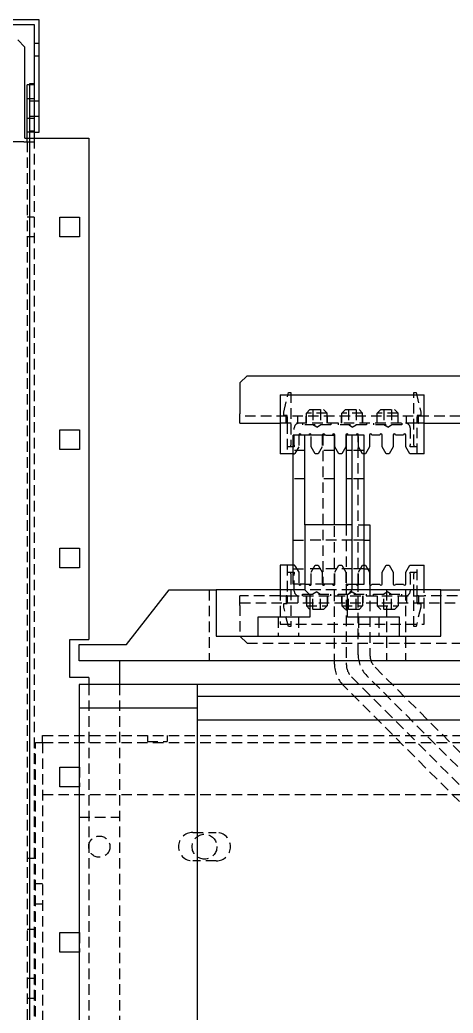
# Model space of a CAD drawing. Header units: millimetres. Extents: x -116965 to 323937, y 291661 to 566926.
# Drawn here: x -12175 to -12044.1, y 325363.9 to 325663.8 of the extents above; entities that cross this region are included whole.
import ezdxf

# ---------------------------------------------------------------- set-up
doc = ezdxf.new("R2010")
doc.units = ezdxf.units.MM
doc.linetypes.add('HIDDEN2', pattern=[4.7625, 3.175, -1.5875])
doc.layers.add('ALPHA', color=255, linetype='Continuous')
doc.layers.add('Pointille_Court', color=40, linetype='HIDDEN2', lineweight=25)

msp = doc.modelspace()

# ---------------------------------------------------------------- linework, layer by layer
at = {"layer": 'ALPHA'}
for p, q in [((-12169.236022, 325663.769113), (-12204.950307, 325663.769113)), ((-12203.521736, 325662.340542), (-12170.664593, 325662.340542)), ((-12170.664593, 325662.340542), (-12170.664593, 325629.840542)), ((-12169.236022, 325629.840542), (-12169.236022, 325663.769113)), ((-12175.664593, 325657.697685), (-12173.521736, 325655.554828)), ((-12173.521736, 325628.054828), (-12173.521736, 325655.554828)), ((-12172.80745, 325629.840542), (-12172.80745, 325644.126256)), ((-12172.093164, 325644.126256), (-12172.80745, 325644.126256)), ((-12172.093164, 325644.483399), (-12172.093164, 325630.197685)), ((-12170.664593, 325644.483399), (-12172.093164, 325644.483399)), ((-12172.80745, 325628.054828), (-12172.80745, 325629.840542)), ((-12172.093164, 325629.840542), (-12172.80745, 325629.840542)), ((-12172.093164, 325630.197685), (-12172.093164, 325628.054828)), ((-12170.664593, 325630.197685), (-12172.093164, 325630.197685)), ((-12170.664593, 325629.840542), (-12170.664593, 325628.054828)), ((-12170.664593, 325629.840542), (-12169.236022, 325629.840542)), ((-12173.521736, 325628.054828), (-12172.093164, 325628.054828)), ((-12172.093164, 325628.054828), (-12172.093164, 325300.911971)), ((-12172.093164, 325628.054828), (-12154.236022, 325628.054828)), ((-12154.236022, 325628.054828), (-12154.236022, 325476.626256)), ((-12162.914593, 325598.304828), (-12162.914593, 325604.233399)), ((-12162.914593, 325604.233399), (-12156.986022, 325604.233399)), ((-12156.986022, 325604.233399), (-12156.986022, 325598.304828)), ((-12156.986022, 325598.304828), (-12162.914593, 325598.304828)), ((-12108.521736, 325554.126256), (-12106.378879, 325556.269113)), ((-12106.378879, 325556.269113), (-11796.378879, 325556.269113)), ((-12108.521736, 325554.126256), (-12108.521736, 325544.840542)), ((-12096.378879, 325550.554828), (-12052.80745, 325550.554828)), ((-12096.378879, 325550.554828), (-12096.378879, 325532.697685)), ((-12052.80745, 325532.697685), (-12052.80745, 325550.554828)), ((-12108.521736, 325541.983399), (-12108.521736, 325544.840542)), ((-12108.521736, 325541.983399), (-12096.378879, 325541.983399)), ((-12052.80745, 325541.983399), (-12014.236022, 325541.983399)), ((-12162.914593, 325534.019113), (-12162.914593, 325539.947685)), ((-12162.914593, 325539.947685), (-12156.986022, 325539.947685)), ((-12156.986022, 325539.947685), (-12156.986022, 325534.019113)), ((-12092.450307, 325493.411971), (-12092.450307, 325538.411971)), ((-12088.878879, 325538.411971), (-12092.450307, 325538.411971)), ((-12088.878879, 325511.269113), (-12088.878879, 325538.411971)), ((-12087.309808, 325538.411971), (-12088.878879, 325538.411971)), ((-12082.565425, 325538.411971), (-12087.309808, 325538.411971)), ((-12082.565425, 325538.411971), (-12079.950307, 325538.411971)), ((-12079.950307, 325511.269113), (-12079.950307, 325538.411971)), ((-12079.843164, 325534.840542), (-12079.843164, 325538.411971)), ((-12076.486022, 325538.411971), (-12076.486022, 325534.840542)), ((-12076.378879, 325538.411971), (-12076.378879, 325511.269113)), ((-12076.378879, 325538.411971), (-12076.243234, 325538.411971)), ((-12074.674551, 325538.411971), (-12076.243234, 325538.411971)), ((-12074.593164, 325538.411971), (-12074.674551, 325538.411971)), ((-12071.021736, 325538.411971), (-12074.593164, 325538.411971)), ((-12074.593164, 325511.269113), (-12074.593164, 325538.411971)), ((-12071.021736, 325493.411971), (-12071.021736, 325538.411971)), ((-12069.343164, 325538.411971), (-12069.343164, 325534.840542)), ((-12066.271736, 325538.411971), (-12068.628879, 325538.411971)), ((-12065.55745, 325534.840542), (-12065.55745, 325538.411971)), ((-12062.200307, 325538.411971), (-12062.200307, 325534.840542)), ((-12059.128879, 325538.411971), (-12061.486022, 325538.411971)), ((-12058.414593, 325534.840542), (-12058.414593, 325538.411971)), ((-12156.986022, 325534.019113), (-12162.914593, 325534.019113)), ((-12092.450307, 325532.697685), (-12096.378879, 325532.697685)), ((-12078.605985, 325532.697685), (-12079.843164, 325534.840542)), ((-12077.723201, 325532.697685), (-12078.605985, 325532.697685)), ((-12076.486022, 325534.840542), (-12077.723201, 325532.697685)), ((-12070.580344, 325532.697685), (-12071.021736, 325532.697685)), ((-12069.343164, 325534.840542), (-12070.580344, 325532.697685)), ((-12064.320271, 325532.697685), (-12065.55745, 325534.840542)), ((-12063.437486, 325532.697685), (-12064.320271, 325532.697685)), ((-12062.200307, 325534.840542), (-12063.437486, 325532.697685)), ((-12057.177414, 325532.697685), (-12058.414593, 325534.840542)), ((-12052.80745, 325532.697685), (-12057.177414, 325532.697685)), ((-12088.878879, 325511.269113), (-12088.878879, 325491.626256)), ((-12074.593164, 325511.269113), (-12088.878879, 325511.269113)), ((-12074.593164, 325491.626256), (-12074.593164, 325511.269113)), ((-12071.021736, 325511.269113), (-12069.236022, 325511.269113)), ((-12069.236022, 325511.269113), (-12069.236022, 325493.15692)), ((-12162.914593, 325504.233399), (-12156.986022, 325504.233399)), ((-12162.914593, 325498.304828), (-12162.914593, 325504.233399)), ((-12156.986022, 325504.233399), (-12156.986022, 325498.304828)), ((-12096.378879, 325499.126256), (-12096.378879, 325491.626256)), ((-12092.450307, 325499.126256), (-12096.378879, 325499.126256)), ((-12071.021736, 325499.126256), (-12070.580344, 325499.126256)), ((-12070.580344, 325499.126256), (-12069.343164, 325496.983399)), ((-12065.55745, 325496.983399), (-12064.320271, 325499.126256)), ((-12064.320271, 325499.126256), (-12063.437486, 325499.126256)), ((-12063.437486, 325499.126256), (-12062.200307, 325496.983399)), ((-12058.414593, 325496.983399), (-12057.177414, 325499.126256)), ((-12057.177414, 325499.126256), (-12052.80745, 325499.126256)), ((-12052.80745, 325491.626256), (-12052.80745, 325499.126256)), ((-12156.986022, 325498.304828), (-12162.914593, 325498.304828)), ((-12069.343164, 325496.983399), (-12069.343164, 325493.411971)), ((-12065.55745, 325493.411971), (-12065.55745, 325496.983399)), ((-12062.200307, 325496.983399), (-12062.200307, 325493.411971)), ((-12058.414593, 325493.411971), (-12058.414593, 325496.983399)), ((-12088.878879, 325493.411971), (-12092.450307, 325493.411971)), ((-12074.593164, 325493.411971), (-12071.021736, 325493.411971)), ((-12072.80745, 325493.15692), (-12072.80745, 325493.411971)), ((-12068.628879, 325493.411971), (-12066.271736, 325493.411971)), ((-12061.486022, 325493.411971), (-12059.128879, 325493.411971)), ((-12142.80745, 325475.197685), (-12129.950307, 325491.626256)), ((-12129.950307, 325491.626256), (-12115.664593, 325491.626256)), ((-12115.664593, 325491.626256), (-12115.664593, 325477.697685)), ((-12088.878879, 325491.626256), (-12115.664593, 325491.626256)), ((-12088.878879, 325491.626256), (-12087.450307, 325490.197685)), ((-12087.450307, 325490.197685), (-12087.450307, 325483.411971)), ((-12076.021736, 325490.197685), (-12074.593164, 325491.626256)), ((-12076.021736, 325483.411971), (-12076.021736, 325490.197685)), ((-12047.80745, 325491.626256), (-12074.593164, 325491.626256)), ((-12047.80745, 325477.697685), (-12047.80745, 325491.626256)), ((-12047.80745, 325491.626256), (-12033.521736, 325491.626256)), ((-12103.164593, 325483.411971), (-12103.164593, 325477.697685)), ((-12087.450307, 325483.411971), (-12103.164593, 325483.411971)), ((-12060.30745, 325483.411971), (-12076.021736, 325483.411971)), ((-12060.30745, 325477.697685), (-12060.30745, 325483.411971)), ((-12159.950307, 325465.197685), (-12159.950307, 325476.626256)), ((-12159.950307, 325476.626256), (-12154.236022, 325476.626256)), ((-12157.093164, 325475.197685), (-12142.80745, 325475.197685)), ((-12157.093164, 325470.197685), (-12157.093164, 325475.197685)), ((-12115.664593, 325477.697685), (-12047.80745, 325477.697685)), ((-12144.950307, 325470.197685), (-12157.093164, 325470.197685)), ((-12144.950307, 325470.197685), (-12144.950307, 325463.054828)), ((-11772.093164, 325470.197685), (-12144.950307, 325470.197685)), ((-12154.236022, 325465.197685), (-12159.950307, 325465.197685)), ((-12154.236022, 325465.197685), (-12154.236022, 325463.054828)), ((-12157.093164, 325463.054828), (-12157.093164, 325455.911971)), ((-12121.378879, 325463.054828), (-12157.093164, 325463.054828)), ((-12121.378879, 325455.911971), (-12121.378879, 325463.054828)), ((-11795.664593, 325463.054828), (-12121.378879, 325463.054828)), ((-11795.664593, 325459.483399), (-12121.378879, 325459.483399)), ((-12157.093164, 325455.911971), (-12157.093164, 325327.340542)), ((-12121.378879, 325455.911971), (-12157.093164, 325455.911971)), ((-12121.378879, 325327.340542), (-12121.378879, 325455.911971)), ((-11795.664593, 325452.340542), (-12121.378879, 325452.340542)), ((-12162.914593, 325438.161971), (-12157.093164, 325438.161971)), ((-12162.914593, 325432.233399), (-12162.914593, 325438.161971)), ((-12157.093164, 325432.233399), (-12162.914593, 325432.233399)), ((-12162.914593, 325388.161971), (-12157.093164, 325388.161971)), ((-12162.914593, 325382.233399), (-12162.914593, 325388.161971)), ((-12157.093164, 325382.233399), (-12162.914593, 325382.233399))]:
    msp.add_line(p, q, dxfattribs=at)
for centre, start, end in [((-12090.414593, 325538.411971), 0, 180), ((-12087.343164, 325538.411971), 0, 180), ((-12083.271736, 325538.411971), 0, 180), ((-12080.200307, 325538.411971), 0, 180), ((-12076.128879, 325538.411971), 0, 180), ((-12073.05745, 325538.411971), 0, 180), ((-12068.986022, 325538.411971), 0, 180), ((-12065.914593, 325538.411971), 0, 180), ((-12061.843164, 325538.411971), 0, 180), ((-12058.771736, 325538.411971), 0, 180), ((-12090.414593, 325493.411971), 180, 0), ((-12073.05745, 325493.411971), 180, 0), ((-12068.986022, 325493.411971), 180, 0), ((-12065.914593, 325493.411971), 180, 0), ((-12061.843164, 325493.411971), 180, 0), ((-12058.771736, 325493.411971), 180, 0)]:
    msp.add_arc(centre, 0.357143, start, end, dxfattribs=at)
at = {"layer": 'Pointille_Court'}
for p, q in [((-12170.664593, 325656.769113), (-12169.236022, 325656.769113)), ((-12170.664593, 325652.911971), (-12169.236022, 325652.911971)), ((-12170.664593, 325644.126256), (-12172.093164, 325644.126256)), ((-12170.664593, 325639.947685), (-12172.80745, 325639.947685)), ((-12172.093164, 325639.304828), (-12170.664593, 325639.304828)), ((-12170.664593, 325639.304828), (-12169.236022, 325639.304828)), ((-12172.093164, 325634.661971), (-12170.664593, 325634.661971)), ((-12170.664593, 325634.661971), (-12169.236022, 325634.661971)), ((-12170.664593, 325634.019113), (-12172.80745, 325634.019113)), ((-12170.664593, 325629.840542), (-12172.093164, 325629.840542)), ((-12173.878879, 325626.983399), (-12184.950307, 325626.983399)), ((-12173.878879, 325626.983399), (-12170.664593, 325626.983399)), ((-12172.80745, 325626.983399), (-12172.80745, 325628.054828)), ((-12172.80745, 325626.983399), (-12172.80745, 325271.983399)), ((-12170.664593, 325628.054828), (-12170.664593, 325300.911971)), ((-12170.664593, 325604.233399), (-12172.80745, 325604.233399)), ((-12170.664593, 325598.304828), (-12172.80745, 325598.304828)), ((-12095.30745, 325545.340542), (-12093.878879, 325551.269113)), ((-12093.878879, 325551.269113), (-12093.164593, 325551.269113)), ((-12093.164593, 325551.269113), (-12093.164593, 325535.352986)), ((-12056.021736, 325551.269113), (-12055.30745, 325551.269113)), ((-12056.021736, 325535.357431), (-12056.021736, 325551.269113)), ((-12055.30745, 325551.269113), (-12053.878879, 325545.340542)), ((-11794.236022, 325544.126256), (-12108.521736, 325544.126256)), ((-12095.30745, 325544.269113), (-12095.30745, 325545.340542)), ((-12094.236022, 325544.269113), (-12095.30745, 325544.269113)), ((-12094.593164, 325541.983399), (-12094.593164, 325544.126256)), ((-12094.236022, 325543.902267), (-12094.236022, 325544.269113)), ((-12091.021736, 325541.983399), (-12091.021736, 325544.126256)), ((-12088.521736, 325541.983399), (-12088.521736, 325544.126256)), ((-12087.378879, 325546.090542), (-12088.450307, 325545.019113)), ((-12088.450307, 325541.983399), (-12088.450307, 325545.019113)), ((-12082.164593, 325545.019113), (-12088.450307, 325545.019113)), ((-12087.378879, 325546.090542), (-12083.236022, 325546.090542)), ((-12086.450307, 325546.090542), (-12086.450307, 325541.983399)), ((-12084.164593, 325546.090542), (-12084.164593, 325541.983399)), ((-12083.236022, 325546.090542), (-12082.164593, 325545.019113)), ((-12082.164593, 325541.983399), (-12082.164593, 325545.019113)), ((-12082.093164, 325541.983399), (-12082.093164, 325544.126256)), ((-12077.80745, 325541.983399), (-12077.80745, 325544.126256)), ((-12076.664593, 325546.090542), (-12077.736022, 325545.019113)), ((-12077.736022, 325541.983399), (-12077.736022, 325545.019113)), ((-12071.450307, 325545.019113), (-12077.736022, 325545.019113)), ((-12076.664593, 325546.090542), (-12072.521736, 325546.090542)), ((-12075.736022, 325546.090542), (-12075.736022, 325541.983399)), ((-12073.450307, 325546.090542), (-12073.450307, 325541.983399)), ((-12072.521736, 325546.090542), (-12071.450307, 325545.019113)), ((-12071.450307, 325541.983399), (-12071.450307, 325545.019113)), ((-12071.378879, 325541.983399), (-12071.378879, 325544.126256)), ((-12067.093164, 325541.983399), (-12067.093164, 325544.126256)), ((-12065.950307, 325546.090542), (-12067.021736, 325545.019113)), ((-12067.021736, 325541.983399), (-12067.021736, 325545.019113)), ((-12060.736022, 325545.019113), (-12067.021736, 325545.019113)), ((-12065.950307, 325546.090542), (-12061.80745, 325546.090542)), ((-12065.021736, 325546.090542), (-12065.021736, 325541.983399)), ((-12062.736022, 325546.090542), (-12062.736022, 325541.983399)), ((-12061.80745, 325546.090542), (-12060.736022, 325545.019113)), ((-12060.736022, 325541.983399), (-12060.736022, 325545.019113)), ((-12060.664593, 325541.983399), (-12060.664593, 325544.126256)), ((-12058.164593, 325541.983399), (-12058.164593, 325544.126256)), ((-12053.878879, 325544.269113), (-12054.950307, 325544.269113)), ((-12054.950307, 325544.269113), (-12054.950307, 325543.902267)), ((-12054.593164, 325541.983399), (-12054.593164, 325544.126256)), ((-12053.878879, 325545.340542), (-12053.878879, 325544.269113)), ((-12094.593164, 325541.983399), (-12096.378879, 325541.983399)), ((-12094.593164, 325541.983399), (-12094.567918, 325541.983399)), ((-12094.236022, 325541.983399), (-12094.567918, 325541.983399)), ((-12094.236022, 325543.902267), (-12094.236022, 325541.983399)), ((-12094.236022, 325541.983399), (-12094.236022, 325532.697685)), ((-12054.950307, 325541.983399), (-12094.236022, 325541.983399)), ((-12089.593164, 325541.983399), (-12089.593164, 325541.447685)), ((-12081.021736, 325541.447685), (-12089.593164, 325541.447685)), ((-12085.30745, 325540.760987), (-12086.450307, 325541.447685)), ((-12085.30745, 325540.760987), (-12084.164593, 325541.447685)), ((-12081.021736, 325541.983399), (-12081.021736, 325541.447685)), ((-12078.878879, 325541.983399), (-12078.878879, 325541.447685)), ((-12070.30745, 325541.447685), (-12078.878879, 325541.447685)), ((-12074.593164, 325540.760987), (-12075.736022, 325541.447685)), ((-12074.593164, 325540.760987), (-12073.450307, 325541.447685)), ((-12070.30745, 325541.983399), (-12070.30745, 325541.447685)), ((-12068.164593, 325541.983399), (-12068.164593, 325541.447685)), ((-12059.593164, 325541.447685), (-12068.164593, 325541.447685)), ((-12063.878879, 325540.760987), (-12065.021736, 325541.447685)), ((-12063.878879, 325540.760987), (-12062.736022, 325541.447685)), ((-12059.593164, 325541.983399), (-12059.593164, 325541.447685)), ((-12054.950307, 325541.983399), (-12054.950307, 325543.902267)), ((-12054.950307, 325532.697685), (-12054.950307, 325541.983399)), ((-12054.618411, 325541.983399), (-12054.950307, 325541.983399)), ((-12054.618411, 325541.983399), (-12054.593164, 325541.983399)), ((-12052.80745, 325541.983399), (-12054.593164, 325541.983399)), ((-12092.093164, 325535.35756), (-12092.093164, 325540.554828)), ((-12090.771736, 325538.411971), (-12090.771736, 325534.840542)), ((-12086.986022, 325534.840542), (-12086.986022, 325538.411971)), ((-12083.628879, 325538.411971), (-12083.628879, 325534.840542)), ((-12083.521736, 325538.411971), (-12083.521736, 325493.411971)), ((-12072.80745, 325493.411971), (-12072.80745, 325538.411971)), ((-12072.700307, 325534.840542), (-12072.700307, 325538.411971)), ((-12057.093164, 325540.554828), (-12057.093164, 325535.35756)), ((-12093.164593, 325534.840542), (-12093.164593, 325535.352986)), ((-12092.093164, 325535.35756), (-12092.093164, 325534.840542)), ((-12057.093164, 325534.840542), (-12057.093164, 325535.35756)), ((-12056.021736, 325535.357431), (-12056.021736, 325534.840542)), ((-12092.093164, 325534.840542), (-12094.236022, 325534.840542)), ((-12088.878879, 325533.769113), (-12092.450307, 325533.769113)), ((-12092.215112, 325532.697685), (-12092.450307, 325532.697685)), ((-12090.771736, 325534.840542), (-12091.905817, 325532.876256)), ((-12085.748842, 325532.697685), (-12086.986022, 325534.840542)), ((-12084.866058, 325532.697685), (-12085.748842, 325532.697685)), ((-12083.628879, 325534.840542), (-12084.866058, 325532.697685)), ((-12079.950307, 325533.769113), (-12083.521736, 325533.769113)), ((-12074.593164, 325533.769113), (-12076.378879, 325533.769113)), ((-12071.021736, 325533.769113), (-12074.593164, 325533.769113)), ((-12071.463128, 325532.697685), (-12072.700307, 325534.840542)), ((-12071.021736, 325532.697685), (-12071.463128, 325532.697685)), ((-12054.950307, 325534.840542), (-12057.093164, 325534.840542)), ((-12088.878879, 325525.197685), (-12092.450307, 325525.197685)), ((-12079.950307, 325525.197685), (-12083.521736, 325525.197685)), ((-12074.593164, 325525.197685), (-12076.378879, 325525.197685)), ((-12071.021736, 325525.197685), (-12074.593164, 325525.197685)), ((-12079.950307, 325493.411971), (-12079.950307, 325511.269113)), ((-12076.378879, 325511.269113), (-12076.378879, 325493.411971)), ((-12072.80745, 325511.269113), (-12071.021736, 325511.269113)), ((-12092.450307, 325506.626256), (-12088.878879, 325506.626256)), ((-12074.593164, 325506.626256), (-12088.878879, 325506.626256)), ((-12071.021736, 325506.626256), (-12074.593164, 325506.626256)), ((-12071.021736, 325506.626256), (-12069.236022, 325506.626256)), ((-12094.236022, 325499.126256), (-12094.236022, 325489.840542)), ((-12092.215112, 325499.126256), (-12092.450307, 325499.126256)), ((-12086.986022, 325496.983399), (-12085.748842, 325499.126256)), ((-12085.748842, 325499.126256), (-12084.866058, 325499.126256)), ((-12084.866058, 325499.126256), (-12083.628879, 325496.983399)), ((-12079.843164, 325496.983399), (-12078.605985, 325499.126256)), ((-12078.605985, 325499.126256), (-12077.723201, 325499.126256)), ((-12077.723201, 325499.126256), (-12076.486022, 325496.983399)), ((-12072.700307, 325496.983399), (-12071.463128, 325499.126256)), ((-12071.463128, 325499.126256), (-12071.021736, 325499.126256)), ((-12054.950307, 325489.840542), (-12054.950307, 325499.126256)), ((-12094.236022, 325496.983399), (-12092.093164, 325496.983399)), ((-12093.164593, 325496.470955), (-12093.164593, 325496.983399)), ((-12093.164593, 325496.470955), (-12093.164593, 325480.554828)), ((-12092.450307, 325498.054828), (-12088.878879, 325498.054828)), ((-12092.093164, 325496.983399), (-12092.093164, 325496.466381)), ((-12092.093164, 325491.269113), (-12092.093164, 325496.466381)), ((-12091.905817, 325498.947685), (-12090.771736, 325496.983399)), ((-12090.771736, 325496.983399), (-12090.771736, 325493.411971)), ((-12074.593164, 325498.054828), (-12088.878879, 325498.054828)), ((-12086.986022, 325493.411971), (-12086.986022, 325496.983399)), ((-12083.628879, 325496.983399), (-12083.628879, 325493.411971)), ((-12079.843164, 325493.411971), (-12079.843164, 325496.983399)), ((-12076.486022, 325496.983399), (-12076.486022, 325493.411971)), ((-12071.021736, 325498.054828), (-12074.593164, 325498.054828)), ((-12072.700307, 325493.411971), (-12072.700307, 325496.983399)), ((-12071.021736, 325498.054828), (-12069.236022, 325498.054828)), ((-12057.093164, 325496.983399), (-12054.950307, 325496.983399)), ((-12057.093164, 325496.466381), (-12057.093164, 325496.983399)), ((-12057.093164, 325496.466381), (-12057.093164, 325491.269113)), ((-12056.021736, 325496.983399), (-12056.021736, 325496.477749)), ((-12056.021736, 325480.554828), (-12056.021736, 325496.477749)), ((-12088.878879, 325493.411971), (-12087.309808, 325493.411971)), ((-12082.565425, 325493.411971), (-12087.309808, 325493.411971)), ((-12079.950307, 325493.411971), (-12082.565425, 325493.411971)), ((-12079.950307, 325469.2024), (-12079.950307, 325493.411971)), ((-12076.243234, 325493.411971), (-12076.378879, 325493.411971)), ((-12076.378879, 325493.411971), (-12076.378879, 325469.2024)), ((-12076.243234, 325493.411971), (-12074.674551, 325493.411971)), ((-12074.674551, 325493.411971), (-12074.593164, 325493.411971)), ((-12072.80745, 325472.059543), (-12072.80745, 325493.15692)), ((-12069.236022, 325493.15692), (-12069.236022, 325472.059543)), ((-12117.80745, 325491.626256), (-12117.80745, 325470.197685)), ((-12096.378879, 325491.626256), (-12096.378879, 325481.269113)), ((-12089.593164, 325489.840542), (-12089.593164, 325490.376256)), ((-12089.593164, 325490.376256), (-12081.021736, 325490.376256)), ((-12074.593164, 325491.626256), (-12088.878879, 325491.626256)), ((-12085.30745, 325491.062954), (-12086.450307, 325490.376256)), ((-12085.30745, 325491.062954), (-12084.164593, 325490.376256)), ((-12081.021736, 325489.840542), (-12081.021736, 325490.376256)), ((-12078.878879, 325489.840542), (-12078.878879, 325490.376256)), ((-12078.878879, 325490.376256), (-12070.30745, 325490.376256)), ((-12074.593164, 325491.062954), (-12075.736022, 325490.376256)), ((-12074.593164, 325491.062954), (-12073.450307, 325490.376256)), ((-12070.30745, 325489.840542), (-12070.30745, 325490.376256)), ((-12068.164593, 325489.840542), (-12068.164593, 325490.376256)), ((-12068.164593, 325490.376256), (-12059.593164, 325490.376256)), ((-12063.878879, 325491.062954), (-12065.021736, 325490.376256)), ((-12064.236022, 325491.626256), (-12064.236022, 325470.197685)), ((-12063.878879, 325491.062954), (-12062.736022, 325490.376256)), ((-12059.593164, 325489.840542), (-12059.593164, 325490.376256)), ((-12058.521736, 325491.626256), (-12058.521736, 325470.197685)), ((-12052.80745, 325481.269113), (-12052.80745, 325491.626256)), ((-12096.378879, 325489.840542), (-12108.521736, 325489.840542)), ((-12108.521736, 325486.983399), (-12108.521736, 325489.840542)), ((-12108.521736, 325487.697685), (-11794.236022, 325487.697685)), ((-12096.378879, 325489.840542), (-12094.593164, 325489.840542)), ((-12095.30745, 325487.554828), (-12094.236022, 325487.554828)), ((-12095.30745, 325486.483399), (-12095.30745, 325487.554828)), ((-12094.567918, 325489.840542), (-12094.593164, 325489.840542)), ((-12094.593164, 325489.840542), (-12094.593164, 325487.697685)), ((-12094.236022, 325489.840542), (-12094.567918, 325489.840542)), ((-12094.236022, 325489.840542), (-12094.236022, 325487.921674)), ((-12094.236022, 325489.840542), (-12054.950307, 325489.840542)), ((-12094.236022, 325487.554828), (-12094.236022, 325487.921674)), ((-12091.021736, 325489.840542), (-12091.021736, 325487.697685)), ((-12088.521736, 325489.840542), (-12088.521736, 325487.697685)), ((-12088.450307, 325489.840542), (-12088.450307, 325486.804828)), ((-12086.450307, 325485.733399), (-12086.450307, 325489.840542)), ((-12084.164593, 325485.733399), (-12084.164593, 325489.840542)), ((-12082.164593, 325489.840542), (-12082.164593, 325486.804828)), ((-12082.093164, 325489.840542), (-12082.093164, 325487.697685)), ((-12077.80745, 325489.840542), (-12077.80745, 325487.697685)), ((-12077.736022, 325489.840542), (-12077.736022, 325486.804828)), ((-12075.736022, 325485.733399), (-12075.736022, 325489.840542)), ((-12073.450307, 325485.733399), (-12073.450307, 325489.840542)), ((-12071.450307, 325489.840542), (-12071.450307, 325486.804828)), ((-12071.378879, 325489.840542), (-12071.378879, 325487.697685)), ((-12067.093164, 325489.840542), (-12067.093164, 325487.697685)), ((-12067.021736, 325489.840542), (-12067.021736, 325486.804828)), ((-12065.021736, 325485.733399), (-12065.021736, 325489.840542)), ((-12062.736022, 325485.733399), (-12062.736022, 325489.840542)), ((-12060.736022, 325489.840542), (-12060.736022, 325486.804828)), ((-12060.664593, 325489.840542), (-12060.664593, 325487.697685)), ((-12058.164593, 325489.840542), (-12058.164593, 325487.697685)), ((-12054.618411, 325489.840542), (-12054.950307, 325489.840542)), ((-12054.950307, 325487.921674), (-12054.950307, 325489.840542)), ((-12054.950307, 325487.921674), (-12054.950307, 325487.554828)), ((-12054.950307, 325487.554828), (-12053.878879, 325487.554828)), ((-12054.593164, 325489.840542), (-12054.618411, 325489.840542)), ((-12054.593164, 325489.840542), (-12052.80745, 325489.840542)), ((-12054.593164, 325489.840542), (-12054.593164, 325487.697685)), ((-12053.878879, 325487.554828), (-12053.878879, 325486.483399)), ((-12014.236022, 325489.840542), (-12052.80745, 325489.840542)), ((-12108.521736, 325486.983399), (-12108.521736, 325477.697685)), ((-12093.878879, 325480.554828), (-12095.30745, 325486.483399)), ((-12087.378879, 325485.733399), (-12088.450307, 325486.804828)), ((-12088.450307, 325486.804828), (-12082.164593, 325486.804828)), ((-12083.236022, 325485.733399), (-12087.378879, 325485.733399)), ((-12083.236022, 325485.733399), (-12082.164593, 325486.804828)), ((-12076.664593, 325485.733399), (-12077.736022, 325486.804828)), ((-12077.736022, 325486.804828), (-12071.450307, 325486.804828)), ((-12072.521736, 325485.733399), (-12076.664593, 325485.733399)), ((-12072.521736, 325485.733399), (-12071.450307, 325486.804828)), ((-12065.950307, 325485.733399), (-12067.021736, 325486.804828)), ((-12067.021736, 325486.804828), (-12060.736022, 325486.804828)), ((-12061.80745, 325485.733399), (-12065.950307, 325485.733399)), ((-12061.80745, 325485.733399), (-12060.736022, 325486.804828)), ((-12053.878879, 325486.483399), (-12055.30745, 325480.554828)), ((-12096.950307, 325483.411971), (-12096.950307, 325477.697685)), ((-12096.378879, 325481.269113), (-12052.80745, 325481.269113)), ((-12090.80745, 325483.411971), (-12090.80745, 325477.697685)), ((-12072.664593, 325483.411971), (-12072.664593, 325477.697685)), ((-12066.521736, 325483.411971), (-12066.521736, 325477.697685)), ((-12093.164593, 325480.554828), (-12093.878879, 325480.554828)), ((-12055.30745, 325480.554828), (-12056.021736, 325480.554828)), ((-12106.378879, 325475.554828), (-12108.521736, 325477.697685)), ((-12106.378879, 325475.554828), (-11796.378879, 325475.554828)), ((-12067.666951, 325468.271471), (-11959.376521, 325359.981041)), ((-12074.809808, 325465.414328), (-11962.233664, 325352.838184)), ((-11961.901902, 325357.45566), (-12070.192332, 325465.74609)), ((-12154.236022, 325463.054828), (-12154.236022, 325320.197685)), ((-12144.950307, 325463.054828), (-12144.950307, 325320.197685)), ((-11964.759045, 325350.312803), (-12077.335189, 325462.888947)), ((-12170.30745, 325300.911971), (-12170.30745, 325445.554828)), ((-12170.30745, 325445.554828), (-12168.164593, 325445.554828)), ((-12168.164593, 325447.697685), (-11759.950307, 325447.697685)), ((-12168.164593, 325445.554828), (-12168.164593, 325447.697685)), ((-12168.164593, 325445.554828), (-11741.736022, 325445.554828)), ((-12168.164593, 325445.554828), (-12168.164593, 325349.483399)), ((-12136.486022, 325447.697685), (-12136.486022, 325445.911971)), ((-12136.486022, 325445.911971), (-12130.55745, 325445.911971)), ((-12130.55745, 325447.697685), (-12130.55745, 325445.911971)), ((-12157.093164, 325438.161971), (-12156.986022, 325438.161971)), ((-12156.986022, 325438.161971), (-12156.986022, 325432.233399)), ((-12156.986022, 325432.233399), (-12157.093164, 325432.233399)), ((-12168.164593, 325429.840542), (-11741.736022, 325429.840542)), ((-12157.093164, 325423.054828), (-12144.950307, 325423.054828)), ((-12122.80745, 325418.411971), (-12115.664593, 325418.411971)), ((-12170.664593, 325410.554828), (-12172.80745, 325410.554828)), ((-12115.664593, 325409.840542), (-12122.80745, 325409.840542)), ((-12168.164593, 325402.876256), (-12170.30745, 325402.876256)), ((-12168.164593, 325396.804828), (-12170.30745, 325396.804828)), ((-12170.664593, 325389.126256), (-12172.80745, 325389.126256)), ((-12157.093164, 325388.161971), (-12156.986022, 325388.161971)), ((-12156.986022, 325388.161971), (-12156.986022, 325382.233399)), ((-12156.986022, 325382.233399), (-12157.093164, 325382.233399)), ((-12170.664593, 325374.304828), (-12172.80745, 325374.304828)), ((-12170.664593, 325368.233399), (-12172.80745, 325368.233399))]:
    msp.add_line(p, q, dxfattribs=at)
for centre, radius in [((-12151.021736, 325414.126256), 3.214286), ((-12119.236022, 325414.126256), 3.75)]:
    msp.add_circle(centre, radius, dxfattribs=at)
for centre, radius, start, end in [((-12090.664593, 325540.554828), 1.428571, 90, 178), ((-12058.521736, 325540.554828), 1.428571, 2, 90), ((-12090.664593, 325540.554828), 1.428571, 178, 180), ((-12058.521736, 325540.554828), 1.428571, 0, 2), ((-12092.215112, 325533.054828), 0.357143, 270, 330), ((-12092.215112, 325498.769113), 0.357143, 30, 90), ((-12087.343164, 325493.411971), 0.357143, 180, 0), ((-12083.271736, 325493.411971), 0.357143, 180, 0), ((-12080.200307, 325493.411971), 0.357143, 180, 0), ((-12076.128879, 325493.411971), 0.357143, 180, 0), ((-12090.664593, 325491.269113), 1.428571, 180, 182), ((-12090.664593, 325491.269113), 1.428571, 182, 270), ((-12058.521736, 325491.269113), 1.428571, 270, 358), ((-12058.521736, 325491.269113), 1.428571, 358, 0), ((-12071.021736, 325469.2024), 8.928571, 180, 225), ((-12071.021736, 325469.2024), 5.357143, 180, 225), ((-12063.878879, 325472.059543), 8.928571, 180, 225), ((-12063.878879, 325472.059543), 5.357143, 180, 225), ((-12122.80745, 325414.126256), 4.285714, 90, 270), ((-12115.664593, 325414.126256), 4.285714, 270, 90)]:
    msp.add_arc(centre, radius, start, end, dxfattribs=at)

doc.saveas('drawing.dxf')
